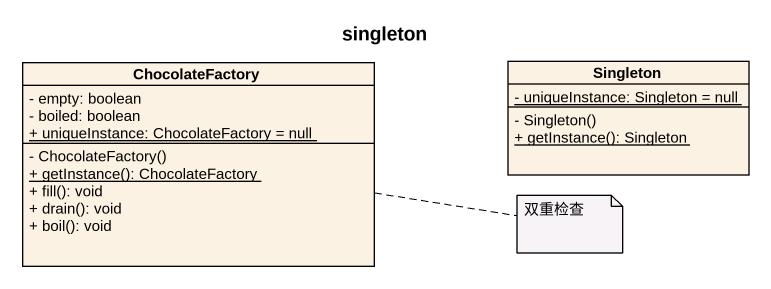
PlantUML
@startuml
title singleton
hide circle
hide empty members
skinparam classAttributeIconSize 0
class ChocolateFactory {
  - empty: boolean
  - boiled: boolean
  {static} + uniqueInstance: ChocolateFactory = null
  - ChocolateFactory()
  {static} + getInstance(): ChocolateFactory
  + fill(): void
  + drain(): void
  + boil(): void
}
class Singleton {
  {static} - uniqueInstance: Singleton = null
  - Singleton()
  {static} + getInstance(): Singleton
}
note right of ChocolateFactory : 双重检查
@enduml
